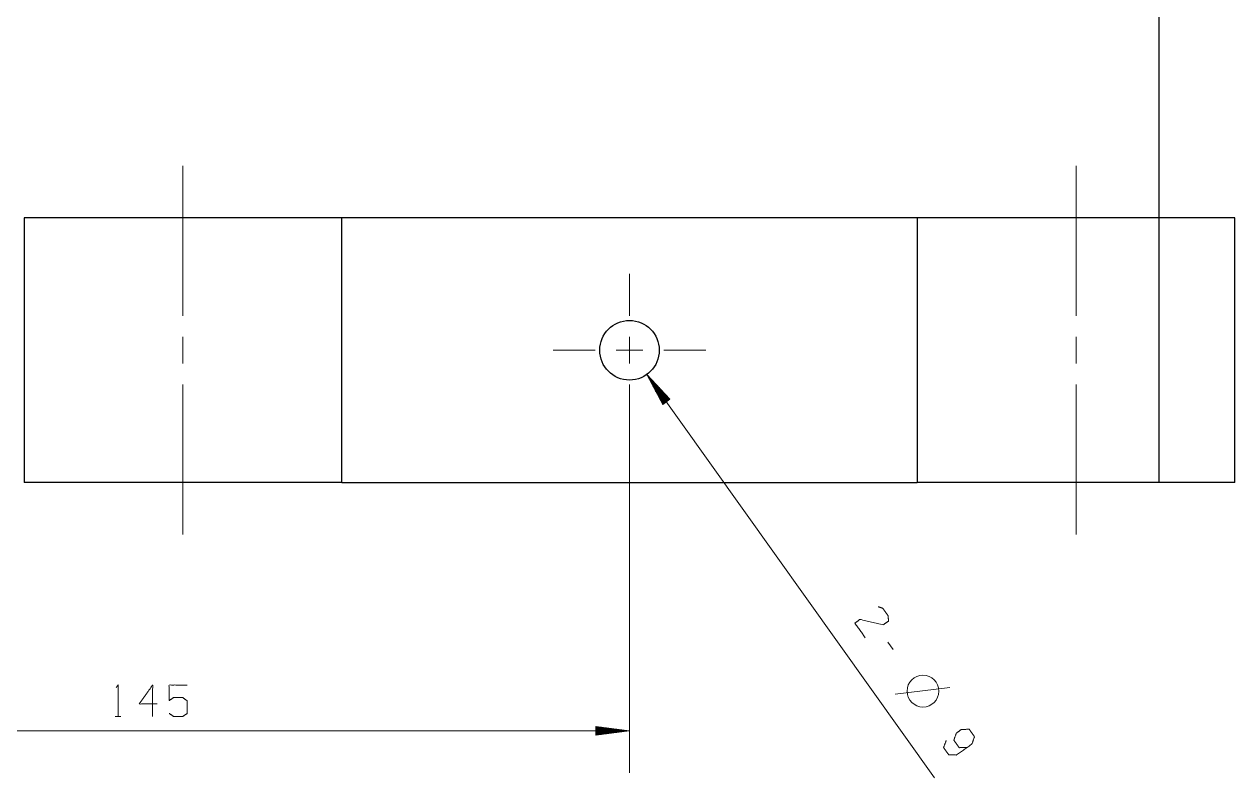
# Model space of a CAD drawing. Header units: millimetres. Extents: x 2210 to 79821, y -19430 to 2344.
# Drawn here: x 12529.4 to 12620.9, y 1584.4 to 1641.3 of the extents above; entities that cross this region are included whole.
import ezdxf

# ---------------------------------------------------------------- set-up
doc = ezdxf.new("R2010")
doc.units = ezdxf.units.MM
doc.layers.add('101', color=7, linetype='Continuous', true_color=0xffffff)

msp = doc.modelspace()

# ---------------------------------------------------------------- linework, layer by layer
msp.add_line((12615.108, 1682.007), (12615.108, 1606.688))
at = {"layer": '101', "color": 163, "linetype": 'Continuous', "lineweight": 25}
for p, q in [((12529.358, 1626.688), (12529.358, 1606.688)), ((12596.858, 1626.688), (12553.358, 1626.688)), ((12553.358, 1606.688), (12553.358, 1626.688)), ((12596.858, 1626.688), (12596.858, 1606.688)), ((12620.858, 1606.688), (12620.858, 1626.688)), ((12553.358, 1606.688), (12596.858, 1606.688))]:
    msp.add_line(p, q, dxfattribs=at)
at = {"layer": '101', "color": 151, "linetype": 'Continuous', "lineweight": 18}
for p, q in [((12575.108, 1619.279), (12575.108, 1622.454)), ((12541.358, 1617.691), (12541.358, 1615.685)), ((12575.108, 1615.685), (12575.108, 1617.691)), ((12608.858, 1617.691), (12608.858, 1615.685)), ((12572.518, 1616.688), (12569.343, 1616.688)), ((12574.105, 1616.688), (12576.112, 1616.688)), ((12577.699, 1616.688), (12580.874, 1616.688)), ((12575.108, 1614.097), (12575.108, 1610.922))]:
    msp.add_line(p, q, dxfattribs=at)
at = {"layer": '101', "color": 22, "linetype": 'Continuous', "lineweight": 18}
for p, q in [((12578.163, 1612.984), (12576.416, 1614.857)), ((12576.416, 1614.857), (12577.619, 1612.595)), ((12576.416, 1614.857), (12598.166, 1584.385)), ((12577.871, 1612.775), (12576.507, 1614.685)), ((12577.912, 1612.804), (12576.548, 1614.714)), ((12577.829, 1612.745), (12576.69, 1614.341)), ((12577.953, 1612.834), (12576.814, 1614.43)), ((12577.995, 1612.863), (12577.079, 1614.145)), ((12577.788, 1612.716), (12576.873, 1613.998)), ((12577.747, 1612.686), (12577.056, 1613.654)), ((12577.705, 1612.657), (12577.238, 1613.311)), ((12578.036, 1612.893), (12577.345, 1613.861)), ((12578.077, 1612.922), (12577.61, 1613.576)), ((12578.119, 1612.952), (12577.876, 1613.292)), ((12577.664, 1612.627), (12577.421, 1612.967)), ((12577.623, 1612.598), (12577.604, 1612.623)), ((12577.623, 1612.598), (12577.604, 1612.623)), ((12577.619, 1612.595), (12578.163, 1612.984)), ((12578.16, 1612.981), (12578.142, 1613.007)), ((12578.16, 1612.981), (12578.142, 1613.007)), ((12575.108, 1610.922), (12575.108, 1584.753)), ((12502.608, 1587.928), (12575.108, 1587.928)), ((12572.568, 1588.262), (12572.568, 1587.593)), ((12575.108, 1587.928), (12572.568, 1588.262)), ((12572.568, 1588.258), (12572.6, 1588.258)), ((12572.568, 1588.258), (12572.6, 1588.258)), ((12572.568, 1588.207), (12572.986, 1588.207)), ((12572.568, 1588.156), (12573.372, 1588.156)), ((12572.568, 1588.106), (12573.758, 1588.106)), ((12572.568, 1588.055), (12574.144, 1588.055)), ((12572.568, 1588.004), (12574.53, 1588.004)), ((12572.568, 1587.953), (12574.915, 1587.953)), ((12572.568, 1587.593), (12575.108, 1587.928)), ((12572.568, 1587.902), (12574.915, 1587.902)), ((12572.568, 1587.852), (12574.53, 1587.852)), ((12572.568, 1587.801), (12574.144, 1587.801)), ((12572.568, 1587.75), (12573.758, 1587.75)), ((12572.568, 1587.699), (12573.372, 1587.699)), ((12572.568, 1587.648), (12572.986, 1587.648)), ((12572.568, 1587.598), (12572.6, 1587.598)), ((12572.568, 1587.598), (12572.6, 1587.598))]:
    msp.add_line(p, q, dxfattribs=at)
at = {"layer": '101', "color": 72, "linetype": 'Continuous', "lineweight": 18}
for p, q in [((12595.032, 1594.089), (12594.642, 1594.635)), ((12595.187, 1590.708), (12599.32, 1591.2)), ((12536.239, 1589.02), (12536.663, 1589.02))]:
    msp.add_line(p, q, dxfattribs=at)
at = {"layer": '101', "color": 163, "linetype": 'Continuous', "lineweight": 25}
msp.add_circle((12575.108, 1616.688), 2.25, dxfattribs=at)
at = {"layer": '101', "color": 72, "linetype": 'Continuous', "lineweight": 18}
msp.add_circle((12597.286, 1590.931), 1.2, dxfattribs=at)
at = {"layer": '101', "color": 151, "linetype": 'Continuous', "lineweight": 18}
for points, knots in [([(12541.358, 1630.613), (12541.358, 1629.026), (12541.358, 1619.279)], [0, 0, 0.140063, 1, 1]), ([(12608.858, 1630.613), (12608.858, 1629.026), (12608.858, 1619.279)], [0, 0, 0.140063, 1, 1]), ([(12541.358, 1614.097), (12541.358, 1605.938), (12541.358, 1602.763)], [0, 0, 0.719874, 1, 1]), ([(12608.858, 1614.097), (12608.858, 1605.938), (12608.858, 1602.763)], [0, 0, 0.719874, 1, 1])]:
    msp.add_open_spline(points, degree=1, knots=knots, dxfattribs=at)
at = {"layer": '101', "color": 163, "linetype": 'Continuous', "lineweight": 25}
for points, knots in [([(12553.358, 1626.688), (12552.95, 1626.688), (12551.751, 1626.688), (12549.844, 1626.688), (12547.358, 1626.688), (12545.951, 1626.688), (12542.925, 1626.688), (12539.792, 1626.688), (12536.766, 1626.688), (12534.053, 1626.688), (12531.838, 1626.688), (12530.272, 1626.688), (12529.461, 1626.688), (12529.358, 1626.688)], [0, 0, 0.017037, 0.066987, 0.146447, 0.25, 0.308658, 0.434737, 0.565263, 0.691342, 0.804381, 0.896677, 0.96194, 0.995723, 1, 1]), ([(12620.858, 1626.688), (12620.45, 1626.688), (12619.251, 1626.688), (12617.344, 1626.688), (12614.858, 1626.688), (12611.964, 1626.688), (12608.858, 1626.688), (12605.753, 1626.688), (12602.858, 1626.688), (12600.373, 1626.688), (12598.466, 1626.688), (12597.772, 1626.688), (12596.961, 1626.688), (12596.858, 1626.688)], [0, 0, 0.017037, 0.066987, 0.146447, 0.25, 0.370591, 0.5, 0.629409, 0.75, 0.853553, 0.933013, 0.961939, 0.995722, 1, 1]), ([(12553.358, 1606.688), (12552.95, 1606.688), (12551.751, 1606.688), (12549.844, 1606.688), (12547.358, 1606.688), (12545.951, 1606.688), (12542.925, 1606.688), (12539.792, 1606.688), (12536.766, 1606.688), (12534.053, 1606.688), (12531.838, 1606.688), (12530.272, 1606.688), (12529.461, 1606.688), (12529.358, 1606.688)], [0, 0, 0.017037, 0.066987, 0.146447, 0.25, 0.308658, 0.434737, 0.565263, 0.691342, 0.804381, 0.896677, 0.96194, 0.995723, 1, 1]), ([(12620.858, 1606.688), (12620.45, 1606.688), (12619.251, 1606.688), (12617.344, 1606.688), (12614.858, 1606.688), (12611.964, 1606.688), (12608.858, 1606.688), (12605.753, 1606.688), (12602.858, 1606.688), (12600.373, 1606.688), (12598.466, 1606.688), (12597.772, 1606.688), (12596.961, 1606.688), (12596.858, 1606.688)], [0, 0, 0.017037, 0.066987, 0.146447, 0.25, 0.370591, 0.5, 0.629409, 0.75, 0.853553, 0.933013, 0.961939, 0.995722, 1, 1])]:
    msp.add_open_spline(points, degree=1, knots=knots, dxfattribs=at)
at = {"layer": '101', "color": 72, "linetype": 'Continuous', "lineweight": 18}
for points, knots in [([(12593.897, 1597.313), (12594.265, 1597.185), (12594.665, 1596.624), (12594.677, 1596.22), (12594.291, 1595.944), (12592.523, 1596.355), (12592.147, 1596.064), (12592.928, 1594.971)], [0, 0, 0.069694, 0.192979, 0.265274, 0.350226, 0.67474, 0.759753, 1, 1]), ([(12536.309, 1591.195), (12536.451, 1591.395), (12536.451, 1589.02)], [0, 0, 0.093493, 1, 1]), ([(12539.399, 1589.97), (12538.056, 1589.97), (12539.063, 1591.395), (12539.063, 1589.02)], [0, 0, 0.245868, 0.565295, 1, 1]), ([(12540.314, 1589.245), (12540.65, 1589.02), (12541.34, 1589.02), (12541.675, 1589.245), (12541.675, 1590.195), (12541.34, 1590.445), (12540.65, 1590.445), (12540.314, 1590.22), (12540.314, 1591.395), (12541.675, 1591.395)], [0, 0, 0.062229, 0.168343, 0.230571, 0.376815, 0.441265, 0.547379, 0.609609, 0.790489, 1, 1]), ([(12599.053, 1587.208), (12598.851, 1586.673), (12599.251, 1586.112), (12599.833, 1586.114), (12600.993, 1586.942), (12601.184, 1587.491), (12600.784, 1588.053), (12600.212, 1588.036), (12599.815, 1587.774), (12599.624, 1587.225), (12600.024, 1586.664), (12600.606, 1586.666)], [0, 0, 0.076856, 0.169524, 0.247726, 0.439296, 0.5175, 0.61017, 0.687025, 0.750927, 0.82913, 0.921797, 1, 1])]:
    msp.add_open_spline(points, degree=1, knots=knots, dxfattribs=at)

doc.saveas('drawing.dxf')
